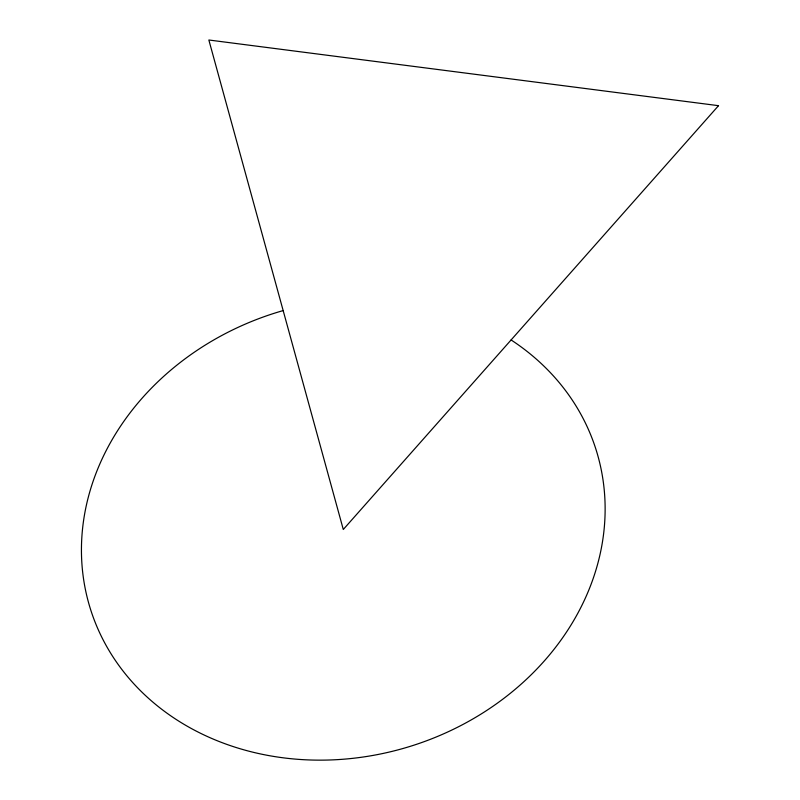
<?xml version="1.0" encoding="UTF-8"?>
<svg xmlns="http://www.w3.org/2000/svg" width="800" height="800" viewBox="0 0 800 800"><rect width="100%" height="100%" fill="white"/><g stroke="black" fill="none" stroke-linecap="round" stroke-linejoin="round"><path stroke-width="1.2" d="M511.09 339.95A265.06 226.96 -17.5 0 1 503.96 698.29A265.06 226.96 -17.5 0 1 107.07 647.14A265.06 226.96 -17.5 0 1 283.17 310.58M718.52 105.68L343.29 529.48L208.85 40L718.52 105.68"/></g></svg>
